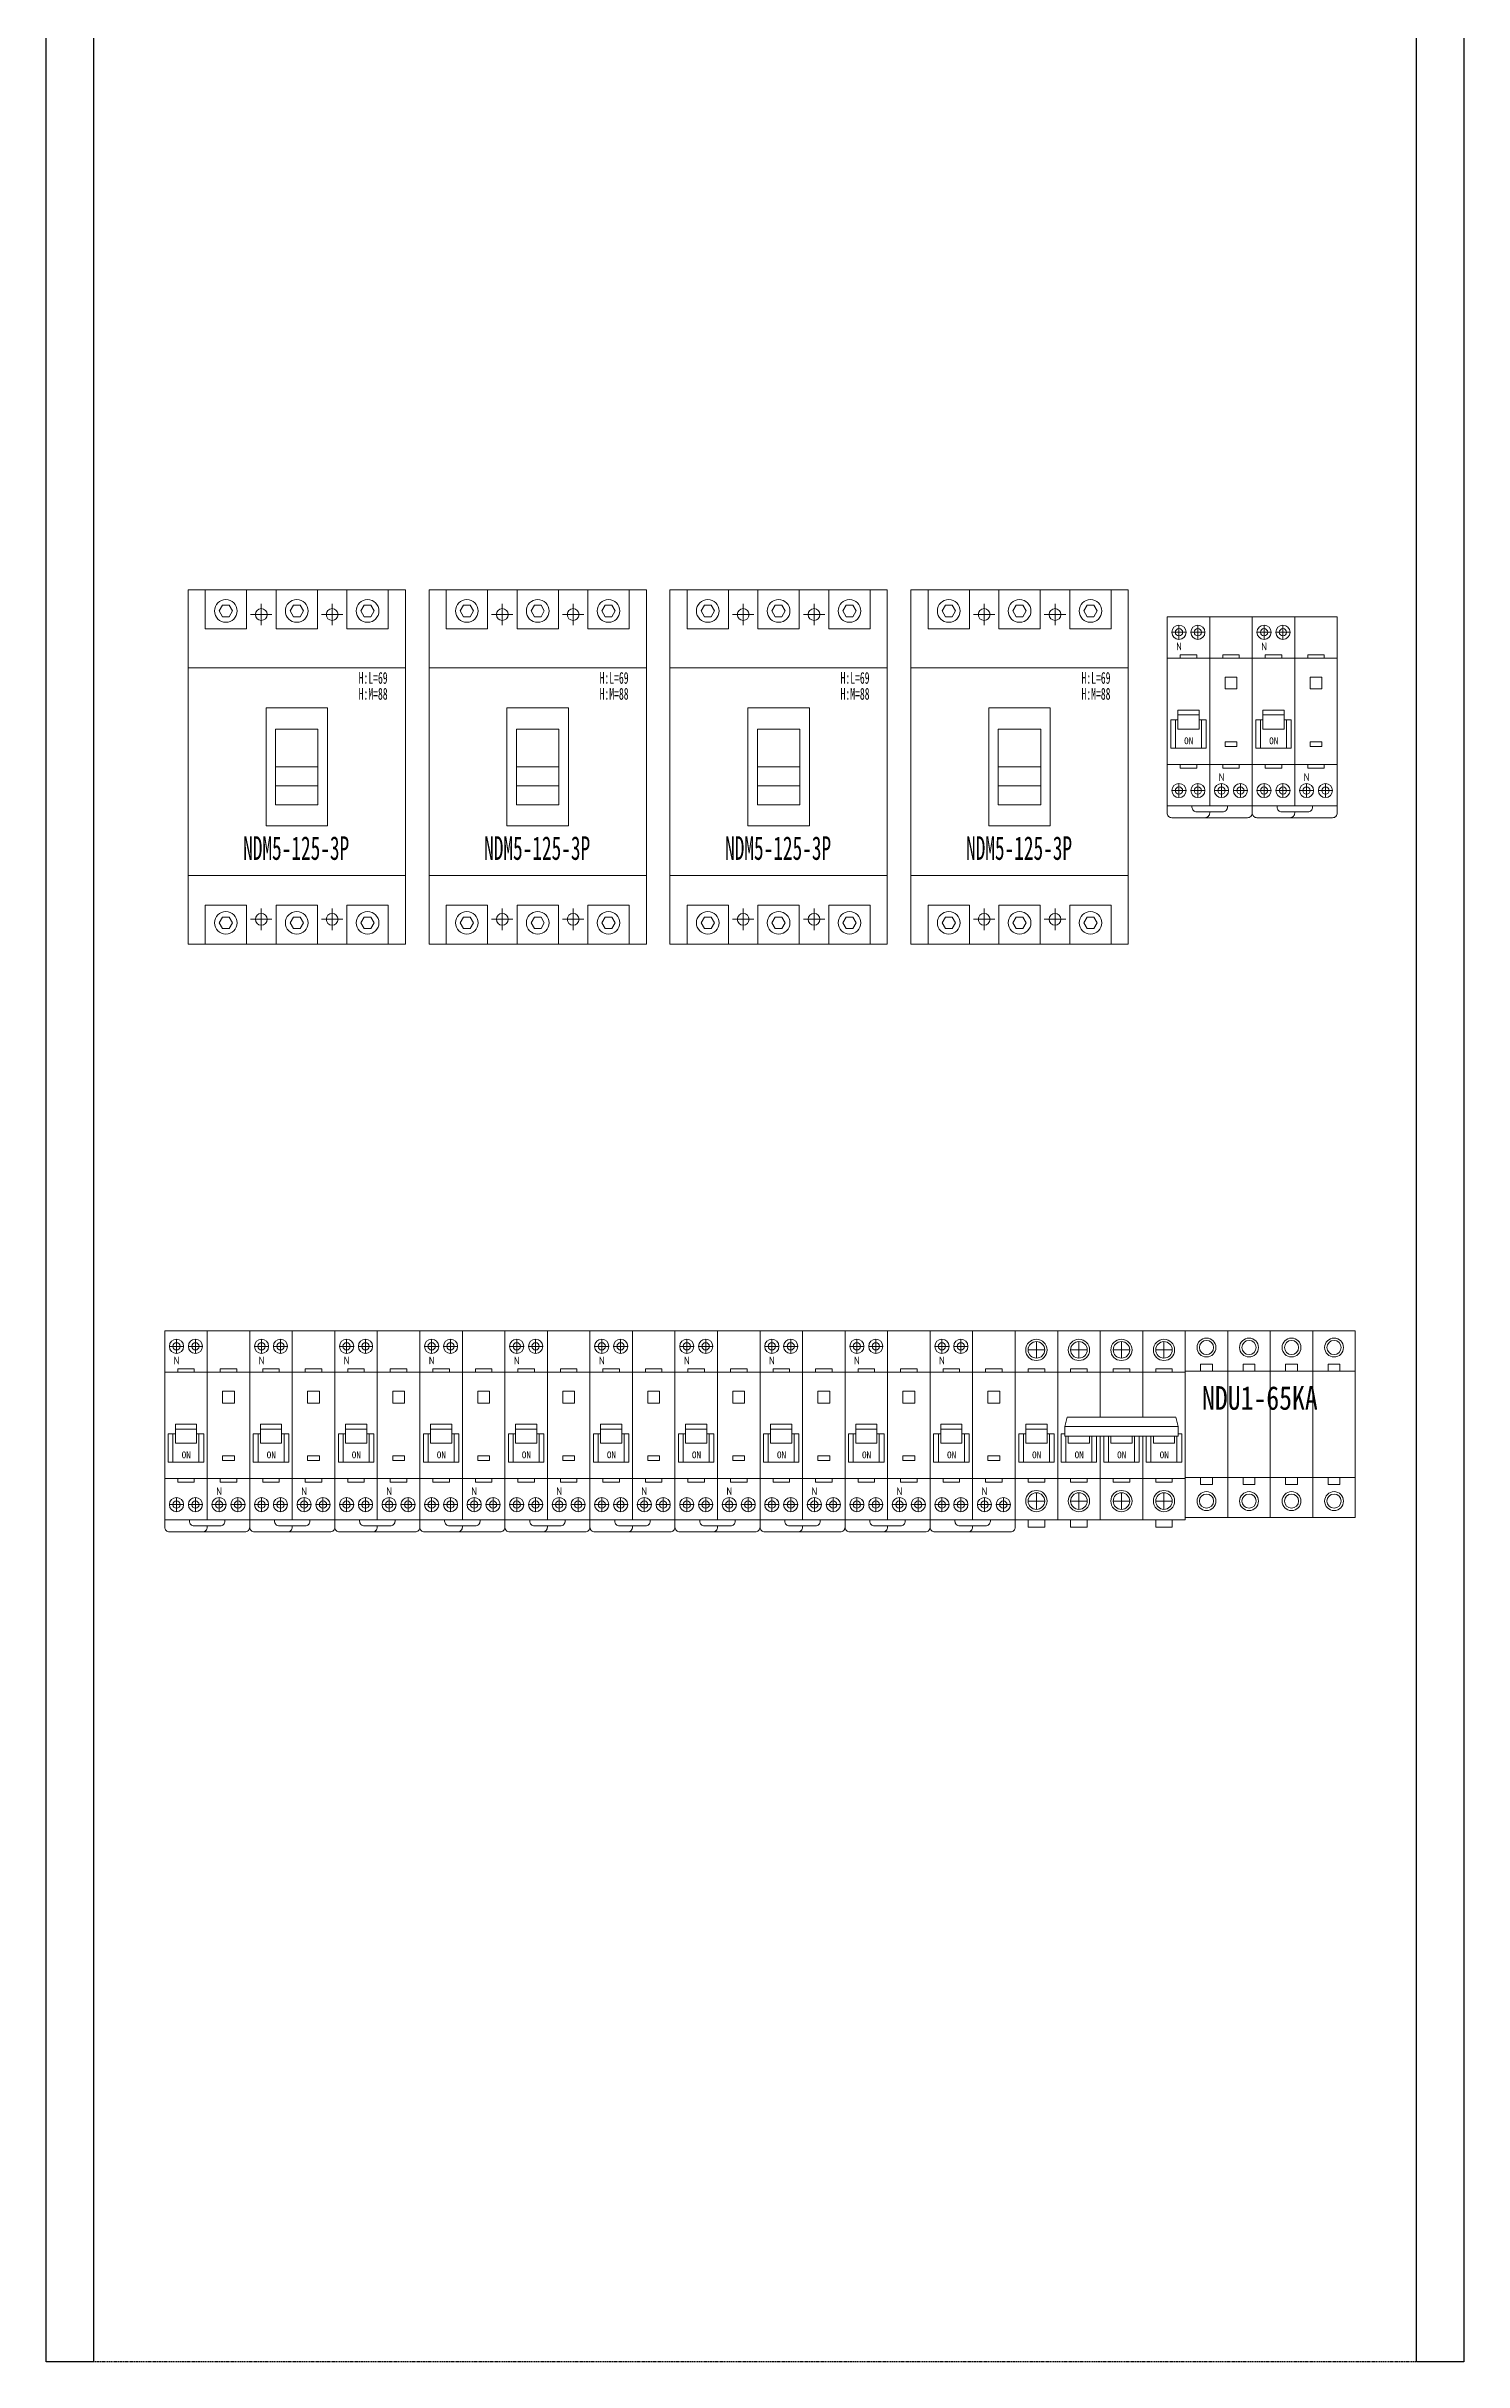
# Model space of a CAD drawing. Extents: x 395343 to 395943, y 333956 to 335956.
# Drawn here: x 395343 to 395943, y 333956 to 334936 of the extents above; entities that cross this region are included whole.
import ezdxf

# ---------------------------------------------------------------- set-up
doc = ezdxf.new("R2010")
doc.units = 0
doc.header["$MEASUREMENT"] = 0
doc.linetypes.add('DASHED', pattern=[0.75, 0.5, -0.25])
doc.layers.add('E-UNIV-NOTE', color=6, linetype='Continuous')
doc.layers.add('布置图', color=30, linetype='Continuous')
doc.layers.add('细线', color=7, linetype='Continuous', lineweight=0)
doc.styles.add('-仿宋_GB2312', font='gbenor.shx', dxfattribs={"bigfont": 'gbcbig.shx'})
doc.styles.add('宋', font='', dxfattribs={"width": 0.7})
doc.styles.add('宋体', font='', dxfattribs={"width": 0.8})
doc.styles.add('正常', font='')
doc.styles.get('宋').set_extended_font_data('SimSun')
doc.styles.get('宋体').set_extended_font_data('NSimSun')
doc.styles.get('正常').set_extended_font_data('FangSong_GB2312')

# ---------------------------------------------------------------- blocks, each defined once
blk = doc.blocks.new('Manufacturer光辉PartName剩余电流动作微型断路器Series1PNShellFrameLimitingCurrentRemarkPartTypeMinCurrent1MaxCurrent32Poles1P+NMinPower0MaxPower0LibType2DelFlgfalseUpdateDate')
at = {"layer": '细线'}
for p, q in [((-16, 36), (-10, 36)), ((-13, 39), (-13, 33)), ((-8, 36), (-2, 36)), ((-5, 39), (-5, 33)), ((-13, -34), (-13, -28)), ((-5, -34), (-5, -28)), ((5, -34), (5, -28)), ((13, -34), (13, -28)), ((-16, -31), (-10, -31)), ((-8, -31), (-2, -31)), ((8, -31), (2, -31)), ((16, -31), (10, -31))]:
    blk.add_line(p, q, dxfattribs=at)
for points in [[(-18, -37.5), (0, -37.5), (0, 42.5), (-18, 42.5)], [(0, -37.5), (18, -37.5), (18, 42.5), (0, 42.5)], [(-18, -20), (0, -20), (0, 25), (-18, 25)], [(-12.5, 26.5), (-5.5, 26.5), (-5.5, 25), (-12.5, 25)], [(0, -20), (18, -20), (18, 25), (0, 25)], [(5.5, 26.5), (12.5, 26.5), (12.5, 25), (5.5, 25)], [(6.5, 12), (11.5, 12), (11.5, 17), (6.5, 17)], [(-13.5, -5), (-4.5, -5), (-4.5, 3), (-13.5, 3)], [(-13.5, 3), (-4.5, 3), (-4.5, 1), (-13.5, 1)], [(6.5, -12.38), (11.5, -12.38), (11.5, -10.38), (6.5, -10.38)], [(-12.5, -21.5), (-5.5, -21.5), (-5.5, -20), (-12.5, -20)], [(5.5, -21.5), (12.5, -21.5), (12.5, -20), (5.5, -20)]]:
    blk.add_lwpolyline(points, close=True, dxfattribs=at)
for points in [[(-13.5, -1), (-16.5, -1), (-16.5, -13), (-1.5, -13), (-1.5, -1), (-4.5, -1)], [(-13.5, -1), (-14.5, -1), (-14.5, -13), (-3.5, -13), (-3.5, -1), (-4.5, -1)]]:
    blk.add_lwpolyline(points, dxfattribs=at)
for points in [[(-18, -37.5), (18, -37.5), (18, -40.5, -0.414214), (16, -42.5), (-16, -42.5, -0.414214), (-18, -40.5)], [(-5.5, -40), (5.5, -40, 0.414214), (7.5, -38), (7.5, -37.5), (-7.5, -37.5), (-7.5, -38, 0.414214)]]:
    blk.add_lwpolyline(points, format="xyb", close=True, dxfattribs=at)
blk.add_lwpolyline([(0, -40), (0, -40.5, -0.414214), (-2, -42.5), (-16, -42.5, -0.414214), (-18, -40.5), (-18, -37.5), (0, -37.5)], format="xyb", dxfattribs=at)
for centre, radius in [((-13, 36), 3), ((-13, 36), 1.54), ((-5, 36), 3), ((-5, 36), 1.54), ((-13, -31), 3), ((-5, -31), 3), ((5, -31), 3), ((13, -31), 3), ((-13, -31), 1.54), ((-5, -31), 1.54), ((5, -31), 1.54), ((13, -31), 1.54)]:
    blk.add_circle(centre, radius, dxfattribs=at)
at = {"layer": '细线', "color": 2, "lineweight": 15}
for s, height, style, p in [('N', 3.33, '-仿宋_GB2312', (-14.22, 28.34)), ('ON', 2.851, '正常', (-10.83, -11.36)), ('N', 3.33, '-仿宋_GB2312', (3.78, -26.98))]:
    blk.add_text(s, height=height, dxfattribs=dict(at, style=style)).set_placement(p)
blk = doc.blocks.new('Manufacturer上海良信PartName电涌保护器SeriesNDU1ShellFrameLimitingCurrentRemarkPartTypeMinCurrent0MaxCurrent0Poles4PMinPower0MaxPower0LibType3DelFlgfalseUpdateDate2023-01-0100000')
at = {"color": 7, "linetype": 'Continuous', "lineweight": 15}
for p, q in [((-18, 39.5), (-36, 39.5)), ((-36, 39.5), (-36, 22.5)), ((-18, 22.5), (-18, 39.5)), ((36, 39.5), (-18, 39.5)), ((0, 22.5), (0, 39.5)), ((18, 22.5), (18, 39.5)), ((36, 39.5), (36, 22.5)), ((-36, 22.5), (-36, -22.5)), ((-18, 22.5), (-36, 22.5)), ((-24.5, 25.5), (-29.5, 25.5)), ((-29.5, 25.5), (-29.5, 22.5)), ((-24.5, 22.5), (-24.5, 25.5)), ((-18, -22.5), (-18, 22.5)), ((36, 22.5), (-18, 22.5)), ((-6.5, 25.5), (-11.5, 25.5)), ((-11.5, 25.5), (-11.5, 22.5)), ((-6.5, 22.5), (-6.5, 25.5)), ((0, -22.5), (0, 22.5)), ((11.5, 25.5), (6.5, 25.5)), ((6.5, 25.5), (6.5, 22.5)), ((11.5, 22.5), (11.5, 25.5)), ((18, -22.5), (18, 22.5)), ((29.5, 25.5), (24.5, 25.5)), ((24.5, 25.5), (24.5, 22.5)), ((29.5, 22.5), (29.5, 25.5)), ((36, 22.5), (36, -22.5)), ((-36, -22.5), (-18, -22.5)), ((-36, -22.5), (-36, -39.5)), ((-29.5, -25.5), (-29.5, -22.5)), ((-24.5, -25.5), (-29.5, -25.5)), ((-24.5, -22.5), (-24.5, -25.5)), ((-18, -39.5), (-18, -22.5)), ((-18, -22.5), (36, -22.5)), ((-11.5, -25.5), (-11.5, -22.5)), ((-6.5, -25.5), (-11.5, -25.5)), ((-6.5, -22.5), (-6.5, -25.5)), ((0, -39.5), (0, -22.5)), ((6.5, -25.5), (6.5, -22.5)), ((11.5, -25.5), (6.5, -25.5)), ((11.5, -22.5), (11.5, -25.5)), ((18, -39.5), (18, -22.5)), ((24.5, -25.5), (24.5, -22.5)), ((29.5, -25.5), (24.5, -25.5)), ((29.5, -22.5), (29.5, -25.5)), ((36, -22.5), (36, -39.5)), ((-36, -39.5), (-18, -39.5)), ((-18, -39.5), (36, -39.5))]:
    blk.add_line(p, q, dxfattribs=at)
for centre, radius in [((-27, 32.5), 4), ((-27, 32.5), 3), ((-9, 32.5), 4), ((-9, 32.5), 3), ((9, 32.5), 4), ((9, 32.5), 3), ((27, 32.5), 4), ((27, 32.5), 3), ((-27, -32.5), 4), ((-9, -32.5), 4), ((9, -32.5), 4), ((27, -32.5), 4), ((-27, -32.5), 3), ((-9, -32.5), 3), ((9, -32.5), 3), ((27, -32.5), 3)]:
    blk.add_circle(centre, radius, dxfattribs=at)
at = {"layer": 'E-UNIV-NOTE', "style": '宋体', "width": 0.8}
blk.add_text('NDU1-65KA', height=10, dxfattribs=at).set_placement((-28.89, 6.15))
blk = doc.blocks.new('Manufacturer光辉PartName塑壳断路器Series125ShellFrameLimitingCurrentRemarkPartTypeMinCurrent1MaxCurrent125Poles3PMinPower0MaxPower0LibType2DelFlgfalseUpdateDate')
at = {"layer": '细线'}
for p, q in [((-15, 69.03), (-15, 59.97)), ((15, 69.03), (15, 59.97)), ((-19.53, 64.5), (-10.47, 64.5)), ((10.47, 64.5), (19.53, 64.5)), ((-19.53, -64.5), (-10.47, -64.5)), ((-15, -69.03), (-15, -59.97)), ((10.47, -64.5), (19.53, -64.5)), ((15, -69.03), (15, -59.97))]:
    blk.add_line(p, q, dxfattribs=at)
for points in [[(-46, -75), (46, -75), (46, 75), (-46, 75)], [(-38.75, 58.5), (-21.25, 58.5), (-21.25, 75), (-38.75, 75)], [(-8.75, 58.5), (8.75, 58.5), (8.75, 75), (-8.75, 75)], [(21.25, 58.5), (38.75, 58.5), (38.75, 75), (21.25, 75)], [(-46, -46), (46, -46), (46, 42), (-46, 42)], [(-13, -25), (13, -25), (13, 25), (-13, 25)], [(-9, -16), (9, -16), (9, 16), (-9, 16)], [(-9, 0), (9, 0), (9, -16), (-9, -16)], [(-9, 0), (9, 0), (9, -8), (-9, -8)], [(-38.75, -58.5), (-21.25, -58.5), (-21.25, -75), (-38.75, -75)], [(-8.75, -58.5), (8.75, -58.5), (8.75, -75), (-8.75, -75)], [(21.25, -58.5), (38.75, -58.5), (38.75, -75), (21.25, -75)]]:
    blk.add_lwpolyline(points, close=True, dxfattribs=at)
at = {"layer": '细线', "color": 7}
for points in [[(-27.19, 66), (-28.59, 68.43), (-31.41, 68.43), (-32.81, 66), (-31.41, 63.57), (-28.59, 63.57)], [(2.81, 66), (1.41, 68.43), (-1.41, 68.43), (-2.81, 66), (-1.41, 63.57), (1.41, 63.57)], [(32.81, 66), (31.41, 68.43), (28.59, 68.43), (27.19, 66), (28.59, 63.57), (31.41, 63.57)], [(-27.19, -66), (-28.59, -68.43), (-31.41, -68.43), (-32.81, -66), (-31.41, -63.57), (-28.59, -63.57)], [(2.81, -66), (1.41, -68.43), (-1.41, -68.43), (-2.81, -66), (-1.41, -63.57), (1.41, -63.57)], [(32.81, -66), (31.41, -68.43), (28.59, -68.43), (27.19, -66), (28.59, -63.57), (31.41, -63.57)]]:
    blk.add_lwpolyline(points, close=True, dxfattribs=at)
for centre in [(-30, 66), (0, 66), (30, 66), (-30, -66), (0, -66), (30, -66)]:
    blk.add_circle(centre, 4.8, dxfattribs=at)
at = {"layer": '细线'}
for centre in [(-15, 64.5), (15, 64.5), (-15, -64.5), (15, -64.5)]:
    blk.add_circle(centre, 2.5, dxfattribs=at)
at = {"layer": '细线', "color": 7, "attachment_point": 1, "style": '宋'}
for s, insert, char_height, width in [('\\pxql;{\\fFangSong_GB2312|b0|i0|c134|p49;\\W0.6;H:L=69}', (26.23, 40.19), 5, 16.7991), ('\\pxql;{\\fFangSong_GB2312|b0|i0|c134|p49;\\W0.6;H:M=88}', (26.23, 33.45), 5, 16.7991), ('\\pxql;{\\fFangSong_GB2312|b0|i0|c134|p49;\\W0.6;NDM5-125-3P}', (-22.68, -29.34), 10, 49.2649)]:
    blk.add_mtext(s, dxfattribs=dict(at, insert=insert, char_height=char_height, width=width))
blk = doc.blocks.new('Manufacturer光辉PartName微型断路器Series4PShellFrameLimitingCurrentRemarkPartTypeMinCurrent1MaxCurrent63Poles4PMinPower0MaxPower0LibType2DelFlgfalseUpdateDate')
at = {"layer": '细线'}
for p, q in [((-30.5, 33.5), (-23.5, 33.5)), ((-27, 37), (-27, 30)), ((-12.5, 33.5), (-5.5, 33.5)), ((-9, 37), (-9, 30)), ((5.5, 33.5), (12.5, 33.5)), ((9, 37), (9, 30)), ((23.5, 33.5), (30.5, 33.5)), ((27, 37), (27, 30)), ((-27, -34), (-27, -27)), ((-9, -34), (-9, -27)), ((9, -34), (9, -27)), ((27, -34), (27, -27)), ((-30.5, -30.5), (-23.5, -30.5)), ((-12.5, -30.5), (-5.5, -30.5)), ((5.5, -30.5), (12.5, -30.5)), ((23.5, -30.5), (30.5, -30.5))]:
    blk.add_line(p, q, dxfattribs=at)
for points in [[(-36, -38.5), (-18, -38.5), (-18, 41.5), (-36, 41.5)], [(-36, -21), (-18, -21), (-18, 24), (-36, 24)], [(-30.5, 25.5), (-23.5, 25.5), (-23.5, 24), (-30.5, 24)], [(-12.5, 25.5), (-5.5, 25.5), (-5.5, 24), (-12.5, 24)], [(5.5, 25.5), (12.5, 25.5), (12.5, 24), (5.5, 24)], [(23.5, 25.5), (30.5, 25.5), (30.5, 24), (23.5, 24)], [(-31.5, -6), (-22.5, -6), (-22.5, 2), (-31.5, 2)], [(-31.5, 2), (-22.5, 2), (-22.5, 0), (-31.5, 0)], [(33, 1), (-15, 1), (-14, 5), (32, 5)], [(-15, -3), (33, -3), (33, 1), (-15, 1)], [(-30.5, -22.5), (-23.5, -22.5), (-23.5, -21), (-30.5, -21)], [(-12.5, -22.5), (-5.5, -22.5), (-5.5, -21), (-12.5, -21)], [(5.5, -22.5), (12.5, -22.5), (12.5, -21), (5.5, -21)], [(23.5, -22.5), (30.5, -22.5), (30.5, -21), (23.5, -21)], [(-30.5, -41.5), (-23.5, -41.5), (-23.5, -38.5), (-30.5, -38.5)], [(-12.5, -41.5), (-5.5, -41.5), (-5.5, -38.5), (-12.5, -38.5)], [(23.5, -41.5), (30.5, -41.5), (30.5, -38.5), (23.5, -38.5)]]:
    blk.add_lwpolyline(points, close=True, dxfattribs=at)
for points in [[(0, 5), (0, 41.5), (-18, 41.5), (-18, -38.5), (0, -38.5), (0, -3)], [(18, 5), (18, 41.5), (0, 41.5), (0, 5)], [(18, -3), (18, -38.5), (36, -38.5), (36, 41.5), (18, 41.5), (18, 5)], [(0, 5), (0, 24), (-18, 24), (-18, -21), (0, -21), (0, -3)], [(18, 5), (18, 24), (0, 24), (0, 5)], [(18, -3), (18, -21), (36, -21), (36, 24), (18, 24), (18, 5)], [(-31.5, -2), (-34.5, -2), (-34.5, -14), (-19.5, -14), (-19.5, -2), (-22.5, -2)], [(-31.5, -2), (-32.5, -2), (-32.5, -14), (-21.5, -14), (-21.5, -2), (-22.5, -2)], [(-15, -2), (-16.5, -2), (-16.5, -14), (-1.5, -14), (-1.5, -3)], [(-14.5, -3), (-14.5, -14), (-3.5, -14), (-3.5, -3)], [(-13.5, -3), (-13.5, -6), (-4.5, -6), (-4.5, -3)], [(0, -3), (0, -38.5), (18, -38.5), (18, -3)], [(0, -3), (0, -21), (18, -21), (18, -3)], [(1.5, -3), (1.5, -14), (16.5, -14), (16.5, -3)], [(3.5, -3), (3.5, -14), (14.5, -14), (14.5, -3)], [(4.5, -3), (4.5, -6), (13.5, -6), (13.5, -3)], [(19.5, -3), (19.5, -14), (34.5, -14), (34.5, -2), (33, -2)], [(21.5, -3), (21.5, -14), (32.5, -14), (32.5, -3)], [(22.5, -3), (22.5, -6), (31.5, -6), (31.5, -3)]]:
    blk.add_lwpolyline(points, dxfattribs=at)
for centre, radius in [((-27, 33.5), 4.5), ((-27, 33.5), 3.5), ((-9, 33.5), 4.5), ((-9, 33.5), 3.5), ((9, 33.5), 4.5), ((9, 33.5), 3.5), ((27, 33.5), 4.5), ((27, 33.5), 3.5), ((-27, -30.5), 4.5), ((-27, -30.5), 3.5), ((-9, -30.5), 4.5), ((-9, -30.5), 3.5), ((9, -30.5), 4.5), ((9, -30.5), 3.5), ((27, -30.5), 4.5), ((27, -30.5), 3.5)]:
    blk.add_circle(centre, radius, dxfattribs=at)
at = {"layer": '细线', "color": 2, "lineweight": 15, "style": '正常'}
for p in [(-28.83, -12.36), (-10.83, -12.36), (7.17, -12.36), (25.17, -12.36)]:
    blk.add_text('ON', height=2.851, dxfattribs=at).set_placement(p)

msp = doc.modelspace()

# ---------------------------------------------------------------- linework, layer by layer
at = {"color": 2}
for points in [[(395343.42, 335956.38), (395363.42, 335956.38), (395363.42, 333956.38), (395343.42, 333956.38)], [(395923.42, 335956.38), (395943.42, 335956.38), (395943.42, 333956.38), (395923.42, 333956.38)]]:
    msp.add_lwpolyline(points, close=True, dxfattribs=at)
at = {"layer": '布置图', "linetype": 'DASHED'}
msp.add_lwpolyline([(395343.42, 335956.38), (395943.42, 335956.38), (395943.42, 333956.38), (395343.42, 333956.38)], close=True, dxfattribs=at)

# ---------------------------------------------------------------- block references
for name, p in [('Manufacturer光辉PartName塑壳断路器Series125ShellFrameLimitingCurrentRemarkPartTypeMinCurrent1MaxCurrent125Poles3PMinPower0MaxPower0LibType2DelFlgfalseUpdateDate', (395449.42, 334631.38)), ('Manufacturer光辉PartName塑壳断路器Series125ShellFrameLimitingCurrentRemarkPartTypeMinCurrent1MaxCurrent125Poles3PMinPower0MaxPower0LibType2DelFlgfalseUpdateDate', (395551.42, 334631.38)), ('Manufacturer光辉PartName塑壳断路器Series125ShellFrameLimitingCurrentRemarkPartTypeMinCurrent1MaxCurrent125Poles3PMinPower0MaxPower0LibType2DelFlgfalseUpdateDate', (395653.42, 334631.38)), ('Manufacturer光辉PartName塑壳断路器Series125ShellFrameLimitingCurrentRemarkPartTypeMinCurrent1MaxCurrent125Poles3PMinPower0MaxPower0LibType2DelFlgfalseUpdateDate', (395755.42, 334631.38)), ('Manufacturer光辉PartName剩余电流动作微型断路器Series1PNShellFrameLimitingCurrentRemarkPartTypeMinCurrent1MaxCurrent32Poles1P+NMinPower0MaxPower0LibType2DelFlgfalseUpdateDate', (395835.9, 334652.37)), ('Manufacturer光辉PartName剩余电流动作微型断路器Series1PNShellFrameLimitingCurrentRemarkPartTypeMinCurrent1MaxCurrent32Poles1P+NMinPower0MaxPower0LibType2DelFlgfalseUpdateDate', (395871.9, 334652.37)), ('Manufacturer光辉PartName剩余电流动作微型断路器Series1PNShellFrameLimitingCurrentRemarkPartTypeMinCurrent1MaxCurrent32Poles1P+NMinPower0MaxPower0LibType2DelFlgfalseUpdateDate', (395411.54, 334350.14)), ('Manufacturer光辉PartName剩余电流动作微型断路器Series1PNShellFrameLimitingCurrentRemarkPartTypeMinCurrent1MaxCurrent32Poles1P+NMinPower0MaxPower0LibType2DelFlgfalseUpdateDate', (395447.54, 334350.14)), ('Manufacturer光辉PartName剩余电流动作微型断路器Series1PNShellFrameLimitingCurrentRemarkPartTypeMinCurrent1MaxCurrent32Poles1P+NMinPower0MaxPower0LibType2DelFlgfalseUpdateDate', (395483.54, 334350.14)), ('Manufacturer光辉PartName剩余电流动作微型断路器Series1PNShellFrameLimitingCurrentRemarkPartTypeMinCurrent1MaxCurrent32Poles1P+NMinPower0MaxPower0LibType2DelFlgfalseUpdateDate', (395519.54, 334350.14)), ('Manufacturer光辉PartName剩余电流动作微型断路器Series1PNShellFrameLimitingCurrentRemarkPartTypeMinCurrent1MaxCurrent32Poles1P+NMinPower0MaxPower0LibType2DelFlgfalseUpdateDate', (395555.54, 334350.14)), ('Manufacturer光辉PartName剩余电流动作微型断路器Series1PNShellFrameLimitingCurrentRemarkPartTypeMinCurrent1MaxCurrent32Poles1P+NMinPower0MaxPower0LibType2DelFlgfalseUpdateDate', (395591.54, 334350.14)), ('Manufacturer光辉PartName剩余电流动作微型断路器Series1PNShellFrameLimitingCurrentRemarkPartTypeMinCurrent1MaxCurrent32Poles1P+NMinPower0MaxPower0LibType2DelFlgfalseUpdateDate', (395627.54, 334350.14)), ('Manufacturer光辉PartName剩余电流动作微型断路器Series1PNShellFrameLimitingCurrentRemarkPartTypeMinCurrent1MaxCurrent32Poles1P+NMinPower0MaxPower0LibType2DelFlgfalseUpdateDate', (395663.54, 334350.14)), ('Manufacturer光辉PartName剩余电流动作微型断路器Series1PNShellFrameLimitingCurrentRemarkPartTypeMinCurrent1MaxCurrent32Poles1P+NMinPower0MaxPower0LibType2DelFlgfalseUpdateDate', (395699.54, 334350.14)), ('Manufacturer光辉PartName剩余电流动作微型断路器Series1PNShellFrameLimitingCurrentRemarkPartTypeMinCurrent1MaxCurrent32Poles1P+NMinPower0MaxPower0LibType2DelFlgfalseUpdateDate', (395735.54, 334350.14)), ('Manufacturer光辉PartName微型断路器Series4PShellFrameLimitingCurrentRemarkPartTypeMinCurrent1MaxCurrent63Poles4PMinPower0MaxPower0LibType2DelFlgfalseUpdateDate', (395789.54, 334351.14)), ('Manufacturer上海良信PartName电涌保护器SeriesNDU1ShellFrameLimitingCurrentRemarkPartTypeMinCurrent0MaxCurrent0Poles4PMinPower0MaxPower0LibType3DelFlgfalseUpdateDate2023-01-0100000', (395861.54, 334353.14))]:
    msp.add_blockref(name, p)

doc.saveas('drawing.dxf')
